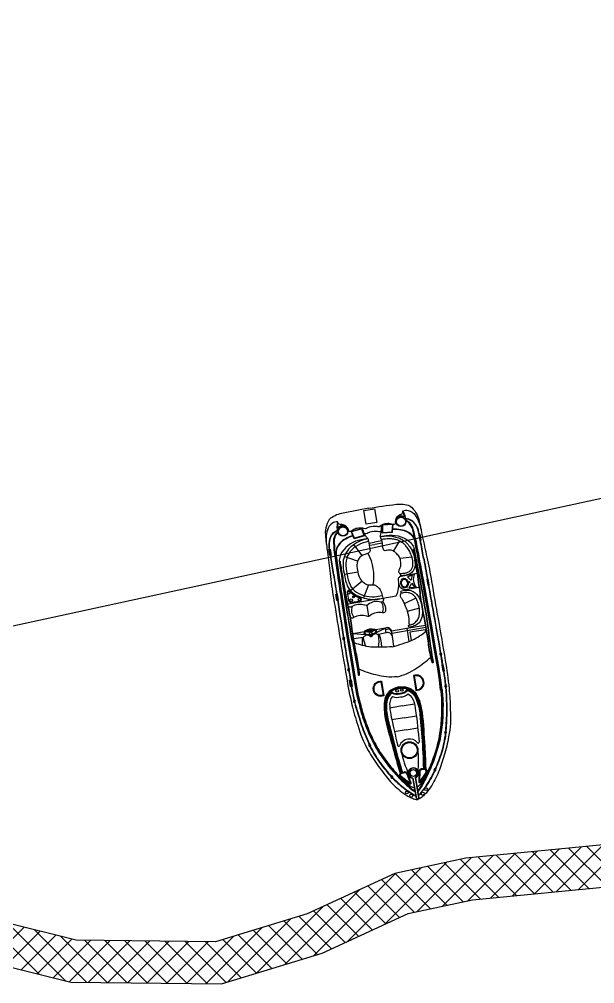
# Model space of a CAD drawing. Header units: metres. Extents: x 257914 to 260301, y 2182725 to 2185163.
# Drawn here: x 258910 to 259040.1, y 2182806 to 2183024 of the extents above; entities that cross this region are included whole.
import ezdxf

# ---------------------------------------------------------------- set-up
doc = ezdxf.new("R2010")
doc.units = ezdxf.units.M
doc.layers.add('PORT', color=5, linetype='Continuous')
doc.layers.add('village', color=3, linetype='Continuous')

msp = doc.modelspace()

# ---------------------------------------------------------------- linework, layer by layer
at = {"color": 32, "true_color": 0xcd6928}
for p, q in [((258996.62, 2182911.45), (258996.64, 2182911.53)), ((258982.56, 2182909.09), (258982.51, 2182909.15)), ((258987.54, 2182902.78), (258985.69, 2182905.27)), ((258989.07, 2182905.6), (258990.34, 2182905.81)), ((258989.15, 2182905.09), (258990.42, 2182905.3)), ((258992, 2182906.09), (258990.34, 2182905.81)), ((258992.13, 2182905.59), (258990.42, 2182905.3)), ((258995.95, 2182906.06), (258994.61, 2182903.8)), ((258986.48, 2182901.46), (258983.5, 2182902.52)), ((258998.83, 2182902.37), (258996.11, 2182902.07)), ((258986.54, 2182898.98), (258983.52, 2182898.46)), ((258987.51, 2182897), (258984.9, 2182894.83)), ((258988.98, 2182896.15), (258987.85, 2182893.19)), ((258991.41, 2182892.99), (258984.34, 2182891.8)), ((258999.7, 2182893.13), (258997.07, 2182891.86)), ((258988.57, 2182891.51), (258988.99, 2182889.03)), ((259000.48, 2182890.86), (258997.74, 2182890.11)), ((258988.08, 2182885.55), (258985.46, 2182885.11)), ((258989.22, 2182885.36), (258988.27, 2182885.54)), ((258989.25, 2182885.52), (258988.4, 2182885.67)), ((258990.12, 2182885.9), (258988.58, 2182885.64)), ((258989.53, 2182885.56), (258990.25, 2182885.97)), ((258989.6, 2182885.43), (258990.43, 2182885.89)), ((258992.8, 2182886.35), (258990.62, 2182885.98)), ((258992.8, 2182886.35), (258990.69, 2182885.33)), ((258992.98, 2182885.29), (258992.8, 2182886.35)), ((258997.61, 2182886.34), (259001.86, 2182887.06)), ((258997.69, 2182885.83), (259001.94, 2182886.55)), ((258988.33, 2182884.85), (258985.46, 2182885.11)), ((258996.56, 2182868.78), (258993.78, 2182868.31)), ((258996.56, 2182868.78), (258999.34, 2182869.25)), ((258997.02, 2182866.09), (258994.24, 2182865.63)), ((258997.02, 2182866.09), (258999.79, 2182866.56)), ((258997.47, 2182863.4), (259000.12, 2182863.85)), ((258997.47, 2182863.4), (258994.81, 2182862.96))]:
    msp.add_line(p, q, dxfattribs=at)
for points in [[(258989.05, 2182913.45, -0.01736), (258995.28, 2182914.35, -0.12634), (258998.34, 2182914, -0.172899), (259000.44, 2182910.48, -0.013884), (259001.13, 2182907.14, -0.008973), (259002.16, 2182902.38, -0.01509), (259003.23, 2182896.92, 0.002245), (259004.71, 2182888.46, -0.003342), (259006.31, 2182879.07, -0.016984), (259007.18, 2182872.75, -0.024546), (259007.45, 2182867.94, -0.067942), (259007.08, 2182861.78, -0.033948), (259006.07, 2182857.63, -0.022001), (259004.81, 2182853.87, -0.042872), (259003, 2182850.42, -0.059514), (259001.58, 2182848.67, -0.046364), (259000.73, 2182847.96, -0.104882), (259000.11, 2182847.67, -0.104882)], [(258989.05, 2182913.45, 0.01736), (258982.88, 2182912.26, 0.12634), (258980.1, 2182910.94, 0.172899), (258979.27, 2182906.92, 0.013884), (258979.71, 2182903.54, 0.008973), (258980.29, 2182898.71, 0.01509), (258981.06, 2182893.19, -0.002245), (258982.43, 2182884.72, 0.003342), (258983.99, 2182875.32, 0.016984), (258985.23, 2182869.06, 0.024546), (258986.55, 2182864.43, 0.067942), (258988.92, 2182858.72, 0.033948), (258991.23, 2182855.13, 0.022001), (258993.65, 2182851.99, 0.042872), (258996.48, 2182849.32, 0.059514), (258998.4, 2182848.14, 0.046364), (258999.44, 2182847.74, 0.104882), (259000.11, 2182847.67, 0.104882)], [(258996.73, 2182912.87, -0.164393), (258997.94, 2182912.93, -0.188684), (258999.52, 2182911.86, -0.10758), (259000.85, 2182908.63)], [(258981.99, 2182910.39, 0.164393), (258980.83, 2182910.05, 0.188684), (258979.69, 2182908.52, 0.10758), (258979.49, 2182905.03)], [(259001.45, 2182901.92, -0.002941), (259000.76, 2182905.67, 0.002014), (259000.31, 2182908.06, 0.130992), (258999.61, 2182909.67, 0.261832), (258997.38, 2182911, 0.261832)], [(259001.53, 2182901.93, -0.002942), (259000.84, 2182905.69, 0.002013), (259000.38, 2182908.08, 0.130442), (258999.67, 2182909.71, 0.261246), (258997.39, 2182911.08, 0.209197)], [(259005.51, 2182872.38), (259005.24, 2182874.63), (259004.86, 2182877.22), (259004.13, 2182881.43), (259003.16, 2182887.21), (259001.49, 2182896.47, -0.002601), (259000.53, 2182901.49, 0.004411), (258999.72, 2182905.76, 0.013003), (258999.03, 2182908.66, 0.113337), (258998.22, 2182910.11, 0.144821), (258997.39, 2182910.62, 0.138987)], [(259005.44, 2182872.37), (259005.17, 2182874.62), (259004.79, 2182877.21), (259004.05, 2182881.42), (259003.08, 2182887.2), (259001.41, 2182896.46, -0.002601), (259000.46, 2182901.48, 0.00441), (258999.65, 2182905.74, 0.012997), (258998.96, 2182908.64, 0.113276), (258998.17, 2182910.06, 0.142458), (258997.39, 2182910.54, 0.142458)], [(259005.59, 2182872.39), (259005.32, 2182874.64), (259004.94, 2182877.23), (259004.2, 2182881.44), (259003.23, 2182887.23), (259001.57, 2182896.49, -0.002601), (259000.61, 2182901.5, 0.004411), (258999.8, 2182905.77, 0.013009), (258999.1, 2182908.68, 0.113396), (258998.28, 2182910.16, 0.146005), (258997.4, 2182910.7, 1.595219)], [(258981.04, 2182898.49, 0.002942), (258980.46, 2182902.26, -0.002013), (258980.11, 2182904.67, -0.130442), (258980.24, 2182906.44, -0.261246), (258981.96, 2182908.49, -0.209197)], [(258981.11, 2182898.5, 0.002941), (258980.53, 2182902.27, -0.002014), (258980.18, 2182904.68, -0.130992), (258980.32, 2182906.42, -0.261832), (258981.98, 2182908.41, -0.261832)], [(258986.86, 2182869.24), (258986.37, 2182871.45), (258985.89, 2182874.03), (258985.2, 2182878.25), (258984.23, 2182884.03), (258982.78, 2182893.33, 0.002601), (258982.04, 2182898.38, -0.004411), (258981.41, 2182902.68, -0.013009), (258981.12, 2182905.66, -0.113396), (258981.41, 2182907.33, -0.146005), (258982.07, 2182908.12, -1.595219)], [(258986.93, 2182869.25), (258986.45, 2182871.47), (258985.96, 2182874.04), (258985.28, 2182878.26), (258984.31, 2182884.04), (258982.85, 2182893.34, 0.002601), (258982.12, 2182898.4, -0.004411), (258981.49, 2182902.69, -0.013003), (258981.19, 2182905.66, -0.113337), (258981.48, 2182907.3, -0.144821), (258982.1, 2182908.05, -0.138987)], [(258987.01, 2182869.27), (258986.52, 2182871.48), (258986.04, 2182874.06), (258985.36, 2182878.27), (258984.38, 2182884.06), (258982.93, 2182893.35, 0.002601), (258982.19, 2182898.41, -0.00441), (258981.56, 2182902.7, -0.012997), (258981.27, 2182905.67, -0.113276), (258981.55, 2182907.27, -0.142458), (258982.13, 2182907.97, -0.142458)], [(258985.45, 2182907.31, 0.043195), (258983.78, 2182906.57, 0.183415), (258981.76, 2182904.4, 0.094511), (258981.56, 2182902.73)], [(258985.47, 2182907.24, 0.043334), (258983.82, 2182906.5, 0.18333), (258981.83, 2182904.37, 0.123985), (258981.7, 2182902.22, -0.015377), (258981.85, 2182900.71)], [(258991.62, 2182907.06), (258993, 2182907.29, -0.202722), (258998.04, 2182906.08, -0.178768), (258999.38, 2182903.94, 0.010028), (259000.28, 2182899.25, -0.005356), (259001.65, 2182891.49, -0.016605), (259002.6, 2182885.19, 0.018921), (259003.62, 2182878.66, -0.925873), (259003.38, 2182878.58, -0.041202), (259003.07, 2182879.72, -0.024461), (259002.44, 2182883.46, 0.012888), (259001.18, 2182890.65, -0.019359), (259000.56, 2182894.88, 0.002375), (258999.83, 2182899.77, -0.006386), (258999.29, 2182902.87, -0.013656), (258999.09, 2182904.12, -0.862706), (258999.32, 2182904.18, 0.648089)], [(258994.47, 2182908.83, -0.043195), (258996.28, 2182908.67, -0.183415), (258998.91, 2182907.28, -0.094511), (258999.64, 2182905.77)], [(258994.47, 2182908.75, -0.043334), (258996.27, 2182908.6, -0.18333), (258998.85, 2182907.23, -0.123985), (258999.67, 2182905.24, 0.015377), (259000.03, 2182903.77)], [(258988.85, 2182906.6), (258987.34, 2182906.34, 0.202722), (258982.97, 2182903.54, 0.178768), (258982.4, 2182901.08, -0.010028), (258983.09, 2182896.36, 0.005356), (258984.34, 2182888.58, 0.016605), (258985.49, 2182882.31, -0.018921), (258986.66, 2182875.81, 0.925873), (258986.92, 2182875.81, 0.041202), (258986.84, 2182876.99, 0.024461), (258986.22, 2182880.73, -0.012888), (258985.05, 2182887.94, 0.019359), (258984.26, 2182892.14, -0.002375), (258983.34, 2182897, 0.006386), (258982.84, 2182900.1, 0.013656), (258982.62, 2182901.35, 0.862706), (258982.38, 2182901.33, -0.648089)], [(258988.85, 2182906.6), (258989, 2182906), (258989.31, 2182904.18, -0.448043), (258988.6, 2182903.16, 0.025561), (258987.7, 2182902.85, 0.15676), (258986.87, 2182902.14, 0.144288), (258986.47, 2182901.42, 0.079427), (258986.39, 2182899.87, 0.054179), (258986.77, 2182898.17, 0.127294), (258987.53, 2182896.98, -0.025195), (258988.28, 2182896.38, 0.112656), (258988.99, 2182896.15, 0.061652), (258989.92, 2182896.16, -0.222278), (258990.66, 2182895.97, -0.049109), (258991.23, 2182895.5, -0.09997), (258991.7, 2182894.87, -0.045992), (258992.06, 2182893.75), (258992.19, 2182893.15)], [(259005.28, 2182872.35), (259005.02, 2182874.6), (259004.64, 2182877.18), (259003.9, 2182881.39), (259002.93, 2182887.17), (259001.26, 2182896.43, -0.002601), (259000.31, 2182901.45, 0.00441), (258999.5, 2182905.71, 0.002867), (258999.36, 2182906.35, 0.002867)], [(258987.16, 2182869.3), (258986.67, 2182871.51), (258986.19, 2182874.08), (258985.51, 2182878.3), (258984.53, 2182884.08), (258983.08, 2182893.37, 0.002601), (258982.35, 2182898.43, -0.00441), (258981.72, 2182902.72, -0.002867), (258981.64, 2182903.37, -0.002867)], [(258999.25, 2182904.15, -0.016488), (258999.31, 2182903.93, 0.010023), (259000.2, 2182899.23, -0.005356), (259001.57, 2182891.48, -0.016607), (259002.53, 2182885.18, 0.018921), (259003.55, 2182878.64, 0.01143), (259003.55, 2182878.64, -0.913283), (259003.45, 2182878.61, -0.041174), (259003.15, 2182879.73, -0.024478), (259002.51, 2182883.47, 0.012889), (259001.26, 2182890.66, -0.019362), (259000.63, 2182894.89, 0.002377), (258999.91, 2182899.78, -0.006391), (258999.36, 2182902.88, -0.013664), (258999.17, 2182904.12, 0.000701), (258999.17, 2182904.13, -0.819976), (258999.25, 2182904.15, -0.819976)], [(258982.46, 2182901.33, 0.016488), (258982.48, 2182901.1, -0.010023), (258983.17, 2182896.37, 0.005356), (258984.41, 2182888.59, 0.016607), (258985.56, 2182882.33, -0.018921), (258986.74, 2182875.82, -0.01143), (258986.74, 2182875.81, 0.913283), (258986.85, 2182875.82, 0.041174), (258986.76, 2182876.98, 0.024478), (258986.14, 2182880.71, -0.012889), (258984.97, 2182887.93, 0.019362), (258984.18, 2182892.12, -0.002377), (258983.27, 2182896.98, 0.006391), (258982.77, 2182900.09, 0.013664), (258982.54, 2182901.33, -0.000701), (258982.54, 2182901.33, 0.819976), (258982.46, 2182901.33, 0.819976)], [(259001.45, 2182901.92, 0.006424), (259002.39, 2182896.75, 0.002217), (259003.87, 2182888.31, -0.003368), (259005.51, 2182878.85, -0.024633), (259006.41, 2182872.88, -0.015038), (259006.58, 2182868.88, -0.025461), (259006.57, 2182866.66, -0.013839), (259006.27, 2182862.03, -0.040238), (259005.3, 2182857.8, -0.016715), (259003.84, 2182854.02, -0.029693), (259001.76, 2182850.45, 0.015234), (259000.57, 2182848.9, -0.134036), (259000.33, 2182848.69, -0.024879), (259000.22, 2182848.63, -0.024879)], [(259001.53, 2182901.93, 0.006425), (259002.46, 2182896.77, 0.002217), (259003.94, 2182888.33, -0.003368), (259005.59, 2182878.87, -0.024633), (259006.49, 2182872.88, -0.015037), (259006.66, 2182868.89, -0.025439), (259006.65, 2182866.65, -0.013843), (259006.35, 2182862.02, -0.040266), (259005.37, 2182857.78, -0.016729), (259003.91, 2182853.98, -0.029739), (259001.82, 2182850.4, 0.01525), (259000.63, 2182848.86, -0.132389), (259000.36, 2182848.62, -0.028442), (259000.24, 2182848.56, -0.028442)], [(258981.04, 2182898.49, -0.006425), (258981.84, 2182893.3, -0.002217), (258983.2, 2182884.84, 0.003368), (258984.74, 2182875.36, 0.024633), (258985.85, 2182869.41, 0.015037), (258986.99, 2182865.58, 0.025439), (258987.73, 2182863.47, 0.013843), (258989.53, 2182859.19, 0.040266), (258991.84, 2182855.51, 0.016729), (258994.46, 2182852.4, 0.029739), (258997.61, 2182849.69, -0.01525), (258999.24, 2182848.62, 0.132389), (258999.56, 2182848.49, 0.028442), (258999.71, 2182848.47, 0.028442)], [(258981.11, 2182898.5, -0.006424), (258981.91, 2182893.31, -0.002217), (258983.28, 2182884.85, 0.003368), (258984.81, 2182875.37, 0.024633), (258985.92, 2182869.43, 0.015038), (258987.06, 2182865.6, 0.025461), (258987.8, 2182863.5, 0.013839), (258989.6, 2182859.23, 0.040238), (258991.9, 2182855.55, 0.016715), (258994.52, 2182852.45, 0.029693), (258997.65, 2182849.76, -0.015234), (258999.28, 2182848.68, 0.134036), (258999.58, 2182848.56, 0.024879), (258999.69, 2182848.54, 0.024879)], [(258992.19, 2182893.15), (258995.26, 2182893.67, 0.158322), (258995.75, 2182897.15, -0.417676), (258996.37, 2182898.14), (258999.99, 2182898.75)], [(259000.46, 2182895.57), (258997.23, 2182895.03, -0.406088), (258995.83, 2182896.44)], [(258992.19, 2182893.15, -0.291269), (258992.25, 2182892.37, -0.299867), (258991.76, 2182892.22, 0.273478), (258988.92, 2182891.7, -0.28657), (258988.17, 2182891.55, 0.198759), (258985.2, 2182891.25, -0.45148), (258984.45, 2182891.27, -1.463971)], [(258992.25, 2182892.39, -0.164009), (258992.83, 2182890.23, -0.407559), (258992.17, 2182889.82, 0.20466), (258989.34, 2182889.21, -0.28657), (258988.59, 2182889.06, 0.198759), (258985.61, 2182888.77, -0.45148), (258984.87, 2182888.78, -1.463971)], [(258994.73, 2182882.28), (258994.37, 2182884.47, 0.462925), (258992.98, 2182885.29), (258991.23, 2182884.89)], [(258994.21, 2182885.42), (258994.15, 2182885.76, 0.516839), (258992.8, 2182886.35, 0.282905)], [(258994.37, 2182884.47), (258994.21, 2182885.42, 0.545737), (258992.86, 2182885.99, 0.282905)], [(258994.32, 2182882.15, 0.033687), (258998.86, 2182883.65, 0.051879), (259002.08, 2182885.75, 1.92312)], [(258994.32, 2182882.15, -0.033687), (258989.53, 2182882.08, -0.051879), (258985.81, 2182883.01, -1.92312)], [(258995.45, 2182875.38, 0.096403), (258999.86, 2182877.33, 0.040538), (259003.05, 2182879.81, 1.92312)], [(258995.45, 2182875.38, -0.096403), (258990.65, 2182875.78, -0.040538), (258986.83, 2182877.08, -1.92312)], [(258991.9, 2182874.41), (258992.46, 2182871.08, -0.483063), (258990.09, 2182872.36, -0.50024), (258991.9, 2182874.41, -0.418424)], [(258999.13, 2182875.63), (258999.69, 2182872.3, 0.483063), (259001.51, 2182874.28, 0.50024), (258999.13, 2182875.63, 0.418424)], [(259005.29, 2182872.35, -0.031581), (259005.51, 2182868.86, -0.00492), (259005.46, 2182866.52, -0.028426), (259005.05, 2182862.48, -0.042959), (259004.08, 2182858.52, -0.035411), (259002.68, 2182854.68, -0.028829), (259001.24, 2182851.82, -0.092336), (258999.93, 2182850.35, -0.080328)], [(259005.44, 2182872.37, -0.031588), (259005.66, 2182868.86, -0.004924), (259005.62, 2182866.51, -0.028433), (259005.2, 2182862.45, -0.042917), (259004.22, 2182858.47, -0.035379), (259002.82, 2182854.62, -0.02413), (259001.1, 2182851.22, -0.075408), (259000.05, 2182849.64, -0.075408)], [(259005.51, 2182872.38, -0.031592), (259005.74, 2182868.86, -0.004926), (259005.69, 2182866.51, -0.028436), (259005.28, 2182862.44, -0.042895), (259004.3, 2182858.45, -0.035363), (259002.89, 2182854.59, -0.024111), (259001.17, 2182851.18, -0.077658), (259000.07, 2182849.55, -0.077658)], [(259005.59, 2182872.39, -0.031596), (259005.82, 2182868.86, -0.004928), (259005.77, 2182866.51, -0.02844), (259005.35, 2182862.43, -0.042875), (259004.37, 2182858.43, -0.035347), (259002.96, 2182854.56, -0.024093), (259001.24, 2182851.14, -0.079837), (259000.09, 2182849.45)], [(258986.86, 2182869.24, 0.031596), (258987.79, 2182865.83, 0.004928), (258988.61, 2182863.62, 0.02844), (258990.33, 2182859.9, 0.042875), (258992.57, 2182856.44, 0.035347), (258995.17, 2182853.25, 0.024093), (258997.91, 2182850.59, 0.079837), (258999.56, 2182849.36)], [(258986.93, 2182869.25, 0.031592), (258987.87, 2182865.86, 0.004926), (258988.68, 2182863.65, 0.028436), (258990.4, 2182859.94, 0.042895), (258992.64, 2182856.49, 0.035363), (258995.22, 2182853.3, 0.024111), (258997.97, 2182850.64, 0.077658), (258999.54, 2182849.46, 0.077658)], [(258987.01, 2182869.27, 0.031588), (258987.94, 2182865.88, 0.004924), (258988.75, 2182863.68, 0.028433), (258990.47, 2182859.98, 0.042917), (258992.7, 2182856.53, 0.035379), (258995.28, 2182853.35, 0.02413), (258998.02, 2182850.7, 0.075408), (258999.52, 2182849.55, 0.075408)], [(258987.16, 2182869.3, 0.031581), (258988.08, 2182865.93, 0.00492), (258988.89, 2182863.73, 0.028426), (258990.6, 2182860.05, 0.042959), (258992.82, 2182856.63, 0.035411), (258995.39, 2182853.46, 0.028829), (258997.69, 2182851.23, 0.092336), (258999.4, 2182850.26, 0.080328)], [(258996.51, 2182853.78), (258997.11, 2182853.92, -0.382221), (258997.73, 2182853.66), (258998.57, 2182851.43, -0.786544), (258998.29, 2182851.11), (258996.23, 2182852.67, -0.616464), (258996.51, 2182853.78, -3.844907)], [(259001.53, 2182854.62), (259000.91, 2182854.56, 0.382221), (259000.41, 2182854.11), (259000.34, 2182851.73, 0.786544), (259000.72, 2182851.52), (259002.15, 2182853.67, 0.616464), (259001.53, 2182854.62, 3.844907)]]:
    msp.add_lwpolyline(points, format="xyb", dxfattribs=at)
for points in [[(258990.3, 2182913.31), (258990.82, 2182910.25), (258988.43, 2182909.85), (258987.92, 2182912.91)], [(258992.09, 2182909.7), (258992.05, 2182907.9), (258994.43, 2182908.04), (258994.53, 2182909.86)], [(258992.16, 2182909.63), (258992.13, 2182907.98), (258994.36, 2182908.12), (258994.45, 2182909.78)], [(258987.42, 2182908.91), (258988.04, 2182907.22), (258985.74, 2182906.58), (258985.06, 2182908.27)], [(258987.37, 2182908.82), (258987.94, 2182907.28), (258985.78, 2182906.67), (258985.16, 2182908.22)], [(258998.65, 2182897.12), (258998.93, 2182898.31), (258997.76, 2182897.96)], [(258998.75, 2182896.54), (258999.4, 2182895.51), (258998.18, 2182895.46)]]:
    msp.add_lwpolyline(points, close=True, dxfattribs=at)
for points in [[(259000.4, 2182907.58), (259000.35, 2182907.57), (259000.58, 2182906.18), (259000.67, 2182906.19)], [(259000.74, 2182906.2), (259000.88, 2182906.22), (259000.64, 2182907.62), (259000.48, 2182907.59)], [(258980.38, 2182902.78), (258980.24, 2182902.76), (258980.01, 2182904.15), (258980.18, 2182904.18)], [(258980.25, 2182904.19), (258980.3, 2182904.2), (258980.54, 2182902.81), (258980.46, 2182902.79)], [(259002.25, 2182897.46), (259002.17, 2182897.45), (259002.41, 2182896.07), (259002.5, 2182896.09)], [(259002.58, 2182896.1), (259002.68, 2182896.12), (259002.44, 2182897.5), (259002.33, 2182897.48)], [(258981.95, 2182892.63), (258981.85, 2182892.62), (258981.62, 2182894), (258981.73, 2182894.02)], [(258981.81, 2182894.03), (258981.89, 2182894.04), (258982.12, 2182892.66), (258982.02, 2182892.65)], [(258994.15, 2182885.76), (258997.61, 2182886.34), (258998.11, 2182883.35)], [(258994.23, 2182885.25), (258997.69, 2182885.83)], [(259001.92, 2182885.62), (259001.86, 2182886.01), (258998.32, 2182885.42), (258998.63, 2182883.56)], [(258987.76, 2182884.28), (258985.65, 2182883.95)], [(259005.66, 2182878.12), (259005.56, 2182878.1), (259005.8, 2182876.66), (259005.91, 2182876.68)], [(259005.98, 2182876.69), (259006.12, 2182876.71), (259005.87, 2182878.16), (259005.73, 2182878.13)], [(258985.07, 2182873.18), (258984.94, 2182873.15), (258984.7, 2182874.6), (258984.84, 2182874.62)], [(258984.92, 2182874.63), (258985.02, 2182874.65), (258985.26, 2182873.21), (258985.15, 2182873.19)], [(259000.34, 2182847.94), (258999.56, 2182852.6)], [(258999.81, 2182847.85), (258999.03, 2182852.51)], [(258999.03, 2182852.48), (258999.81, 2182847.85)], [(258999.56, 2182852.57), (259000.34, 2182847.94)]]:
    msp.add_lwpolyline(points, dxfattribs=at)
for points in [[(258987.1, 2182892.43, 0.917705), (258986.96, 2182893.21, -0.209704), (258984.8, 2182894.69, 0.850912), (258984.16, 2182894.47), (258984.46, 2182892.66, 0.435659), (258985.06, 2182892.21)], [(258999.3, 2182875.53), (258999.82, 2182872.45, 0.460147), (259001.36, 2182874.26, 0.47706)], [(258991.77, 2182874.26), (258992.29, 2182871.18, -0.460147), (258990.25, 2182872.39, -0.47706)], [(258996.55, 2182853.59), (258997.16, 2182853.74, -0.383069), (258997.55, 2182853.59), (258998.4, 2182851.33, -0.853636), (258998.38, 2182851.28), (258996.35, 2182852.82, -0.613527)], [(259001.54, 2182854.43), (259000.92, 2182854.37, 0.383069), (259000.6, 2182854.1), (259000.53, 2182851.69, 0.853636), (259000.57, 2182851.64), (259001.98, 2182853.77, 0.613527)]]:
    msp.add_lwpolyline(points, format="xyb", close=True, dxfattribs=at)
for centre, radius in [((258996.31, 2182910.41), 1.09), ((258983.2, 2182908.21), 1.09), ((258996.31, 2182910.41), 1.01), ((258983.2, 2182908.21), 1.01), ((258998.16, 2182896.74), 0.163), ((258984.54, 2182894.38), 0.304), ((258985.03, 2182892.7), 0.304), ((258985.6, 2182893.42), 0.197), ((258986.95, 2182892.8), 0.304), ((258995.45, 2182872.22), 0.305), ((258996.49, 2182872.39), 0.305), ((258998.25, 2182858.77), 1.9), ((258998.25, 2182858.77), 1.9), ((258998.25, 2182858.77), 1.74), ((258998.25, 2182858.77), 1.74), ((258999.04, 2182853.61), 0.771), ((258999.19, 2182853.63), 0.771), ((258997.62, 2182849.22), 0.313), ((258998.63, 2182848.51), 0.349), ((259001.24, 2182848.95), 0.349), ((259001.96, 2182849.95), 0.313)]:
    msp.add_circle(centre, radius, dxfattribs=at)
for centre, radius, start, end in [((258996.31, 2182910.41), 1.32, 55.3153, 200.2169), ((258996.31, 2182910.41), 1.17, 73.267, 200.2169), ((258993.88, 2182910.81), 3.52, 355.5384, 35.874), ((258993.54, 2182911.39), 3.52, 1.6681, 24.9006), ((258985.35, 2182909.38), 3.52, 163.2114, 203.547), ((258985.49, 2182910.04), 3.52, 174.1848, 197.4173), ((258983.2, 2182908.21), 1.32, 358.8685, 143.7701), ((258983.2, 2182908.21), 1.17, 358.8685, 125.8184), ((258979.03, 2182898.03), 11.17, 350.4422, 27.9148), ((259002.22, 2182897.42), 3.12, 157.0113, 218.8988), ((258990.09, 2182890.86), 2.24, 332.7427, 36.9469), ((258987.34, 2182890.4), 2.24, 156.1672, 224.3147), ((258990.39, 2182884.97), 1.24, 157.9473, 185.5874), ((258989.4, 2182885.47), 0.166, 9.5427, 189.5427), ((258988.63, 2182884.68), 1.24, 15.1452, 41.1381), ((258983.36, 2182884.03), 0.237, 105.6381, 272.1405), ((258983.36, 2182884.03), 0.237, 290.7647, 87.0138), ((258990.03, 2182881.55), 3.55, 114.9769, 129.7327), ((258990.03, 2182881.55), 3.55, 104.4452, 110.7845), ((258989.51, 2182884.81), 0.347, 200.345, 358.6906), ((258990.39, 2182884.97), 1.24, 193.158, 193.4273), ((258990.03, 2182881.55), 3.55, 89.4918, 93.7317), ((258988.63, 2182884.68), 1.24, 5.6582, 5.9275), ((258990.03, 2182881.55), 3.55, 70.1677, 83.5187), ((259005.3, 2182880.48), 0.237, 113.3321, 265.9126), ((259005.3, 2182880.48), 0.237, 284.5728, 94.6719), ((258984.49, 2182876.98), 0.237, 104.4135, 274.5126), ((258984.49, 2182876.98), 0.237, 293.1728, 85.7533), ((258996.05, 2182873.82), 2.15, 270.8312, 322.0383), ((258996.05, 2182873.82), 2.3, 270.8312, 318.5809), ((259006.43, 2182873.27), 0.237, 109.9278, 262.2034), ((259006.43, 2182873.27), 0.237, 280.8623, 91.2689), ((258995.41, 2182873.71), 2.15, 237.0471, 288.2543), ((258995.41, 2182873.71), 2.3, 240.5045, 288.2543), ((258995.46, 2182873.6), 2.89, 248.6669, 285.2692), ((258996.03, 2182873.69), 2.89, 273.8162, 310.4186), ((258985.78, 2182869.8), 0.237, 107.8166, 278.2232), ((258985.78, 2182869.8), 0.237, 296.882, 89.1577), ((259006.39, 2182862.79), 0.237, 97.8893, 252.5235), ((259006.39, 2182862.79), 0.237, 271.1586, 79.2542), ((258989.24, 2182859.91), 0.237, 119.8312, 287.9269), ((258989.24, 2182859.91), 0.237, 306.5619, 101.1961), ((258995.81, 2182859.85), 0.202, 193.8804, 340.3481), ((258998.14, 2182858.99), 2.28, 97.8024, 159.6035), ((258998.28, 2182859.01), 2.28, 39.4819, 101.2831), ((259000.19, 2182860.59), 0.202, 218.7373, 5.2051), ((259016.14, 2182862.35), 20.14, 191.1445, 206.2153), ((258980.17, 2182856.3), 20.14, 352.8701, 7.9409), ((258994.27, 2182852.7), 0.237, 144.1702, 299.3123), ((258994.27, 2182852.7), 0.237, 317.9501, 125.5325), ((258999.04, 2182853.61), 1.13, 297.2092, 269.6587), ((258999.19, 2182853.63), 1.13, 289.4267, 261.8762), ((259004, 2182854.33), 0.237, 73.553, 241.1354), ((259004, 2182854.33), 0.237, 259.7731, 54.9152), ((259000.01, 2182848.26), 0.456, 243.4501, 315.6354), ((259000.01, 2182848.26), 0.456, 243.4501, 315.6354)]:
    msp.add_arc(centre, radius, start, end, dxfattribs=at)
for centre, major_axis, ratio in [((258997.1, 2182896.54), (0.13, -1.08), 0.758117), ((258989.4, 2182885.47), (-1.39, -0.23), 0.533092)]:
    msp.add_ellipse(centre, major_axis=major_axis, ratio=ratio, dxfattribs=at)
for start_param, end_param in [(4.712389, 5.232342), (0.830012, 1.576846)]:
    msp.add_ellipse((258989.5, 2182884.57), major_axis=(0.69, -4.09), ratio=0.425319, start_param=start_param, end_param=end_param, dxfattribs=at)
for points in [[(258995.19, 2182911.11), (258995.46, 2182911.53), (258996.15, 2182912.03), (258996.58, 2182912.24), (258996.74, 2182912.58), (258996.73, 2182912.87)], [(258984.02, 2182909.23), (258983.63, 2182909.54), (258982.81, 2182909.78), (258982.34, 2182909.84), (258982.08, 2182910.11), (258981.99, 2182910.39)], [(258989.74, 2182909.35), (258989.11, 2182909.21), (258988.71, 2182909.04), (258988.19, 2182908.82), (258987.7, 2182908.92), (258986.68, 2182908.96), (258985.64, 2182908.63), (258985.14, 2182908.31), (258984.8, 2182908.2), (258984.29, 2182908.19)], [(258989.74, 2182909.35), (258990.39, 2182909.42), (258990.82, 2182909.4), (258991.39, 2182909.36), (258991.81, 2182909.61), (258992.77, 2182909.99), (258993.86, 2182910.01), (258994.44, 2182909.87), (258994.79, 2182909.88), (258995.28, 2182910.03)], [(258991.62, 2182907.06), (258991.76, 2182907.61), (258991.87, 2182908.33), (258991.89, 2182909.66)], [(258988.85, 2182906.6), (258988.41, 2182907.05), (258988.07, 2182907.7), (258987.61, 2182908.94)], [(258996.24, 2182898.62), (258995.91, 2182898.85), (258995.88, 2182899.39), (258996.16, 2182900.03), (258996.3, 2182900.76), (258996.18, 2182901.83), (258995.88, 2182902.55), (258995.18, 2182903.33), (258994.57, 2182903.81), (258993.63, 2182903.98), (258993, 2182903.89), (258992.56, 2182903.88), (258992.35, 2182904.17), (258992.2, 2182904.9), (258991.93, 2182906.29), (258991.76, 2182906.98), (258992.53, 2182907.17), (258994.03, 2182907.19), (258995.16, 2182906.95), (258996.39, 2182906.49), (258997.5, 2182905.68), (258998.29, 2182904.74), (258998.86, 2182903.74), (258999.28, 2182902.68), (258999.5, 2182901.5), (258999.48, 2182900.28), (258999.25, 2182899.63), (258998.86, 2182899.05), (258998.04, 2182898.46), (258997.45, 2182898.32), (258996.71, 2182898.2), (258996.28, 2182898.25), (258996.24, 2182898.62), (258996.58, 2182898.74), (258997.39, 2182898.85), (258998.05, 2182899.07), (258998.61, 2182899.56), (258998.94, 2182900.13), (258999.02, 2182900.9), (258998.84, 2182902.3), (258998.41, 2182903.4), (258997.86, 2182904.37), (258997.29, 2182905.12), (258996.78, 2182905.57), (258996.05, 2182906.01), (258995.1, 2182906.36), (258994.37, 2182906.5), (258993.51, 2182906.53), (258992.81, 2182906.5), (258992.31, 2182906.45), (258991.93, 2182906.44), (258991.8, 2182906.62)], [(258988.85, 2182906.6), (258987.17, 2182906.1), (258985.41, 2182905.06), (258984.22, 2182903.86), (258983.37, 2182902.1), (258983.22, 2182900.45), (258983.57, 2182898.23), (258984.18, 2182895.94), (258985.32, 2182894.42), (258987.17, 2182893.42), (258988.9, 2182892.94), (258990.81, 2182892.89), (258992.19, 2182893.15)], [(258996.35, 2182894.38), (258996.17, 2182894.03), (258996.15, 2182893.61), (258996.52, 2182892.95), (258996.81, 2182892.42), (258997.2, 2182891.54), (258997.72, 2182890.19), (258997.91, 2182889.45), (258998.07, 2182888.67), (258998.12, 2182888.06), (258998.12, 2182887.49), (258998.19, 2182887.06)], [(258998.67, 2182887.17), (258998.38, 2182887.1), (258998.03, 2182886.96), (258998.11, 2182886.62), (258998.72, 2182886.64), (258999.84, 2182887.12), (259000.83, 2182888.22), (259001.15, 2182889.79), (259001.07, 2182891.26), (259000.54, 2182892.94), (258999.54, 2182894.33), (258998.56, 2182894.84), (258997.13, 2182894.91), (258996.51, 2182894.77), (258996.29, 2182894.57), (258996.47, 2182894.29), (258996.8, 2182894.32), (258997.93, 2182894.37), (258998.74, 2182894.1), (258999.43, 2182893.51), (258999.9, 2182892.76), (259000.27, 2182891.73), (259000.5, 2182890.71), (259000.5, 2182889.74), (259000.34, 2182888.74), (258999.78, 2182887.92), (258998.99, 2182887.29), (258998.67, 2182887.17)]]:
    msp.add_spline(points, degree=3, dxfattribs=at)
for points, knots in [([(258989.94, 2182908.21), (258989.72, 2182908.17), (258989.37, 2182908.11), (258988.86, 2182907.91), (258988.46, 2182907.63), (258988.16, 2182907.7), (258988.05, 2182907.74)], [0, 0, 0, 0, 0.00840925, 0.01405459, 0.02148076, 0.02583256, 0.02583256, 0.02583256, 0.02583256]), ([(258989.94, 2182908.21), (258990.15, 2182908.24), (258990.51, 2182908.3), (258991.05, 2182908.28), (258991.52, 2182908.14), (258991.77, 2182908.31), (258991.87, 2182908.38)], [0, 0, 0, 0, 0.00840925, 0.01405459, 0.02148076, 0.02583256, 0.02583256, 0.02583256, 0.02583256]), ([(258989, 2182906), (258987.29, 2182905.58), (258985.82, 2182904.86), (258983.86, 2182902.46), (258983.69, 2182900.85), (258984.32, 2182897.49), (258984.64, 2182895.73), (258986.97, 2182893.89), (258988.76, 2182893.39), (258990.91, 2182893.5), (258991.46, 2182893.62), (258992.06, 2182893.75)], [0, 0, 0, 0, 0.0684102, 0.0684102, 0.1368204, 0.1368204, 0.2052306, 0.2052306, 0.2736407, 0.2736407, 0.2974604, 0.2974604, 0.2974604, 0.2974604]), ([(258997.21, 2182895.61), (258997.57, 2182895.66), (258997.87, 2182896.24), (258997.6, 2182897.32), (258997.11, 2182897.6), (258996.45, 2182897.18), (258996.33, 2182896.45), (258996.75, 2182895.72), (258997, 2182895.59), (258997.21, 2182895.61)], [0, 0, 0, 0, 1.743273, 1.743273, 3.486547, 3.486547, 5.22982, 5.22982, 6.283185, 6.283185, 6.283185, 6.283185]), ([(258988.16, 2182885.26), (258988.19, 2182885.1), (258988.42, 2182884.92), (258989.57, 2182884.75), (258990.61, 2182885.28), (258990.68, 2182885.93), (258989.8, 2182886.23), (258988.44, 2182885.82), (258988.13, 2182885.46), (258988.16, 2182885.26)], [0, 0, 0, 0, 1.031451, 1.031451, 2.992455, 2.992455, 4.95346, 4.95346, 6.283185, 6.283185, 6.283185, 6.283185]), ([(258995.84, 2182873.11), (258994.56, 2182872.78), (258993.28, 2182872.09), (258992.38, 2182869.54), (258992.45, 2182868.14), (258992.99, 2182864.24), (258993.81, 2182861.83), (258994.97, 2182857.39), (258995.55, 2182855.51), (258996.16, 2182853.57)], [0, 0, 0, 0, 0.0462196, 0.0462196, 0.0924392, 0.0924392, 0.1947325, 0.1947325, 0.2709084, 0.2709084, 0.2709084, 0.2709084]), ([(258995.86, 2182873.04), (258994.54, 2182872.7), (258993.27, 2182871.95), (258992.43, 2182869.32), (258992.55, 2182867.9), (258993.14, 2182863.99), (258993.95, 2182861.56), (258995.1, 2182857.24), (258995.64, 2182855.47), (258996.23, 2182853.63)], [0, 0, 0, 0, 0.0480884, 0.0480884, 0.0961768, 0.0961768, 0.1985377, 0.1985377, 0.2704106, 0.2704106, 0.2704106, 0.2704106]), ([(258995.91, 2182872.81), (258994.57, 2182872.47), (258993.37, 2182871.69), (258992.64, 2182869.01), (258992.81, 2182867.56), (258993.48, 2182863.6), (258994.29, 2182861.1), (258995.44, 2182856.92), (258995.93, 2182855.33), (258996.43, 2182853.75)], [0, 0, 0, 0, 0.0508337, 0.0508337, 0.1016674, 0.1016674, 0.2060328, 0.2060328, 0.2709084, 0.2709084, 0.2709084, 0.2709084]), ([(258995.84, 2182873.11), (258997.15, 2182873.22), (258998.59, 2182872.98), (259000.27, 2182870.87), (259000.66, 2182869.52), (259001.42, 2182865.66), (259001.44, 2182863.11), (259001.79, 2182858.54), (259001.86, 2182856.58), (259001.91, 2182854.54)], [0, 0, 0, 0, 0.0462196, 0.0462196, 0.0924392, 0.0924392, 0.1947325, 0.1947325, 0.2709084, 0.2709084, 0.2709084, 0.2709084]), ([(258995.84, 2182873.03), (258997.19, 2182873.15), (258998.64, 2182872.86), (259000.3, 2182870.65), (259000.65, 2182869.26), (259001.36, 2182865.37), (259001.39, 2182862.81), (259001.72, 2182858.35), (259001.79, 2182856.5), (259001.84, 2182854.58)], [0, 0, 0, 0, 0.0480884, 0.0480884, 0.0961768, 0.0961768, 0.1985377, 0.1985377, 0.2704106, 0.2704106, 0.2704106, 0.2704106]), ([(258995.86, 2182872.8), (258997.24, 2182872.92), (258998.63, 2182872.58), (259000.2, 2182870.28), (259000.51, 2182868.85), (259001.17, 2182864.89), (259001.22, 2182862.27), (259001.51, 2182857.94), (259001.56, 2182856.28), (259001.61, 2182854.62)], [0, 0, 0, 0, 0.0508337, 0.0508337, 0.1016674, 0.1016674, 0.2060328, 0.2060328, 0.2709084, 0.2709084, 0.2709084, 0.2709084]), ([(258997.74, 2182872.5), (258998.02, 2182872.42), (258999.17, 2182871.94), (259000.65, 2182868.99), (259000.88, 2182864.44), (259001.4, 2182859.4), (259001.49, 2182856.01), (259001.53, 2182854.62)], [0.0234044, 0.0234044, 0.0234044, 0.0234044, 0.0350942, 0.0739111, 0.138251, 0.2165713, 0.2709084, 0.2709084, 0.2709084, 0.2709084]), ([(258997.77, 2182872.3), (258998.29, 2182872.13), (258998.73, 2182871.87), (258999.81, 2182870.54), (259000.19, 2182869.22), (259000.62, 2182866.85), (259000.68, 2182865.66), (259000.96, 2182862.04), (259001.21, 2182859.61), (259001.33, 2182856.33), (259001.35, 2182855.47), (259001.38, 2182854.62)], [0.0248254, 0.0248254, 0.0248254, 0.0248254, 0.0474598, 0.0474598, 0.0949196, 0.0949196, 0.1423794, 0.1423794, 0.237299, 0.237299, 0.2709084, 0.2709084, 0.2709084, 0.2709084]), ([(258994.24, 2182871.91), (258994, 2182871.74), (258993.07, 2182870.92), (258992.63, 2182867.64), (258993.91, 2182863.27), (258995.06, 2182858.33), (258996.08, 2182855.1), (258996.5, 2182853.77)], [0.0234044, 0.0234044, 0.0234044, 0.0234044, 0.0350942, 0.0739111, 0.138251, 0.2165713, 0.2709084, 0.2709084, 0.2709084, 0.2709084]), ([(258994.27, 2182871.71), (258993.84, 2182871.38), (258993.5, 2182870.99), (258992.93, 2182869.38), (258992.99, 2182868.01), (258993.36, 2182865.63), (258993.7, 2182864.48), (258994.61, 2182860.98), (258995.18, 2182858.6), (258996.13, 2182855.46), (258996.39, 2182854.64), (258996.65, 2182853.82)], [0.0248254, 0.0248254, 0.0248254, 0.0248254, 0.0474598, 0.0474598, 0.0949196, 0.0949196, 0.1423794, 0.1423794, 0.237299, 0.237299, 0.2709084, 0.2709084, 0.2709084, 0.2709084]), ([(258994.41, 2182870.9), (258993.24, 2182869.81), (258993.94, 2182867.44), (258994.33, 2182865.01), (258995.08, 2182861.86), (258995.62, 2182859.8)], [0.0313661, 0.0313661, 0.0313661, 0.0313661, 0.1084744, 0.1084744, 0.1920729, 0.1920729, 0.1920729, 0.1920729]), ([(258997.91, 2182871.49), (258999.37, 2182870.85), (258999.48, 2182868.37), (258999.91, 2182865.95), (259000.23, 2182862.73), (259000.4, 2182860.6)], [0.0313661, 0.0313661, 0.0313661, 0.0313661, 0.1084744, 0.1084744, 0.1920729, 0.1920729, 0.1920729, 0.1920729])]:
    msp.add_open_spline(points, degree=3, knots=knots, dxfattribs=at)
for points in [[(258987.7, 2182882.43), (258987.6, 2182883.01), (258987.56, 2182883.63), (258987.6, 2182884.28)], [(258991.99, 2182882.04), (258991.97, 2182882.93), (258991.8, 2182883.92), (258991.39, 2182884.92)]]:
    msp.add_open_spline(points, degree=3, dxfattribs=at)
at = {"layer": 'PORT'}
for p, q in [((259046.52, 2182837.82), (259010.98, 2182834.36)), ((259010.98, 2182834.36), (258994.94, 2182830.9)), ((258994.94, 2182830.9), (258975.13, 2182821.79)), ((259012.45, 2182824.98), (259045.85, 2182828.23)), ((258997.96, 2182821.85), (259012.45, 2182824.98)), ((258975.13, 2182821.79), (258954.37, 2182815.5)), ((258978.5, 2182812.9), (258997.96, 2182821.85)), ((258922.92, 2182815.82), (258906.56, 2182819.9)), ((258954.37, 2182815.5), (258922.92, 2182815.82)), ((258955.73, 2182806), (258978.5, 2182812.9)), ((258903.88, 2182810.8), (258921.7, 2182806.34)), ((258921.7, 2182806.34), (258955.73, 2182806))]:
    msp.add_line(p, q, dxfattribs=at)
at = {"layer": 'PORT', "linetype": 'Continuous'}
for p, q in [((259031.46, 2182826.82), (259042.01, 2182837.38)), ((259036.43, 2182827.31), (259046.86, 2182837.74)), ((259011.43, 2182824.76), (259022.12, 2182835.44)), ((259016.54, 2182825.37), (259027.09, 2182835.93)), ((259021.51, 2182825.86), (259032.06, 2182836.41)), ((259030.62, 2182826.74), (259021.94, 2182835.43)), ((259034.71, 2182827.14), (259026.03, 2182835.82)), ((259026.48, 2182826.34), (259037.04, 2182836.9)), ((259038.8, 2182827.54), (259030.12, 2182836.22)), ((259042.9, 2182827.94), (259034.21, 2182836.62)), ((259047.49, 2182827.83), (259038.3, 2182837.02)), ((258992.58, 2182819.38), (259006.62, 2182833.42)), ((258999.98, 2182822.29), (259012.17, 2182834.48)), ((259005.7, 2182823.52), (259017.14, 2182834.96)), ((259014.25, 2182825.15), (259006.09, 2182833.31)), ((259018.34, 2182825.55), (259009.79, 2182834.1)), ((259022.44, 2182825.95), (259013.75, 2182834.63)), ((259026.53, 2182826.35), (259017.84, 2182835.03)), ((258976.52, 2182812.3), (258995.18, 2182830.95)), ((258984.26, 2182815.55), (259000.9, 2182832.19)), ((259002.99, 2182822.94), (258995.01, 2182830.92)), ((259006.69, 2182823.73), (258998.71, 2182831.72)), ((259010.38, 2182824.53), (259002.4, 2182832.51)), ((258999.3, 2182822.14), (258991.93, 2182829.52)), ((258970.08, 2182810.35), (258986.97, 2182827.23)), ((258992.92, 2182819.54), (258985.78, 2182826.69)), ((258996, 2182820.95), (258988.85, 2182828.1)), ((258989.85, 2182818.12), (258982.7, 2182825.27)), ((258963.64, 2182808.4), (258978.65, 2182823.41)), ((258983.7, 2182815.29), (258976.55, 2182822.44)), ((258986.77, 2182816.71), (258979.62, 2182823.86)), ((258914.52, 2182808.14), (258900.8, 2182821.86)), ((258957.2, 2182806.45), (258971.41, 2182820.66)), ((258977.43, 2182812.58), (258969.83, 2182820.18)), ((258980.62, 2182813.88), (258973.27, 2182821.23)), ((258903.35, 2182810.98), (258911.14, 2182818.76)), ((258906.91, 2182810.04), (258914.73, 2182817.86)), ((258920.51, 2182806.64), (258907.48, 2182819.67)), ((258925.33, 2182806.31), (258913.46, 2182818.18)), ((258952.3, 2182806.04), (258964.97, 2182818.71)), ((258970.54, 2182810.49), (258962.93, 2182818.1)), ((258973.99, 2182811.53), (258966.38, 2182819.14)), ((258910.5, 2182809.14), (258918.32, 2182816.96)), ((258914.09, 2182808.25), (258921.92, 2182816.07)), ((258917.69, 2182807.35), (258926.12, 2182815.78)), ((258929.87, 2182806.26), (258919.45, 2182816.68)), ((258921.28, 2182806.45), (258930.57, 2182815.74)), ((258934.4, 2182806.22), (258924.82, 2182815.8)), ((258925.63, 2182806.3), (258935.02, 2182815.7)), ((258938.94, 2182806.17), (258929.36, 2182815.75)), ((258930.07, 2182806.26), (258939.46, 2182815.65)), ((258943.47, 2182806.13), (258933.89, 2182815.71)), ((258934.52, 2182806.22), (258943.91, 2182815.61)), ((258948.01, 2182806.08), (258938.43, 2182815.66)), ((258938.96, 2182806.17), (258948.35, 2182815.56)), ((258952.54, 2182806.04), (258942.96, 2182815.62)), ((258956.75, 2182806.32), (258947.5, 2182815.57)), ((258947.85, 2182806.08), (258958.53, 2182816.76)), ((258963.65, 2182808.4), (258956.04, 2182816.01)), ((258967.09, 2182809.45), (258959.49, 2182817.05)), ((258943.41, 2182806.13), (258952.8, 2182815.52)), ((258960.2, 2182807.36), (258952.04, 2182815.52))]:
    msp.add_line(p, q, dxfattribs=at)
at = {"layer": 'village', "color": 3}
msp.add_line((259541.45, 2183023.96), (258844.87, 2182873.01), dxfattribs=at)

doc.saveas('drawing.dxf')
